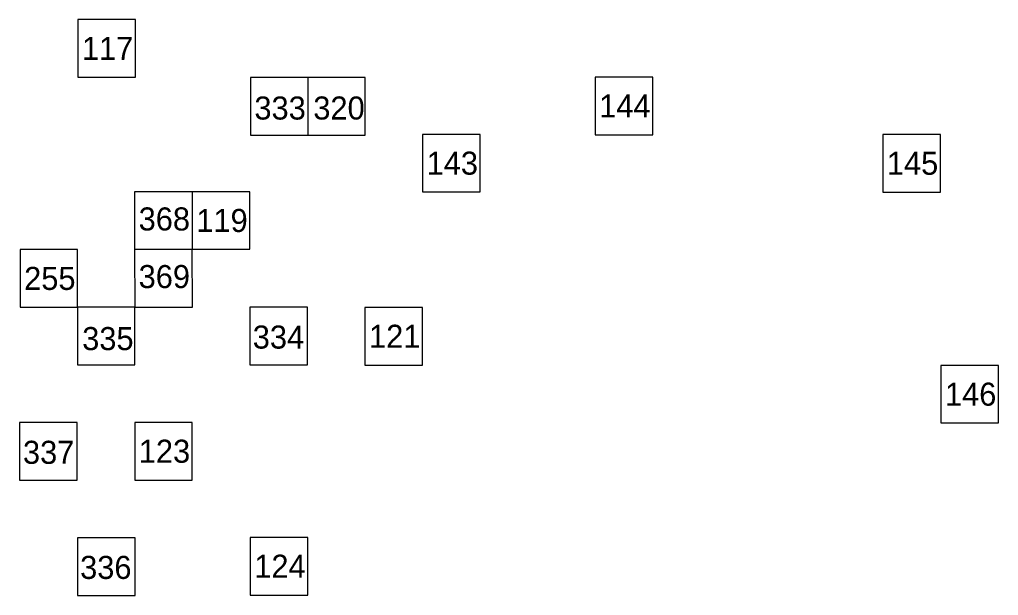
# Model space of a CAD drawing. Extents: x 99000 to 99350, y 90920 to 91217.
# Drawn here: x 99150 to 99235, y 90930 to 90980 of the extents above; entities that cross this region are included whole.
import ezdxf

# ---------------------------------------------------------------- set-up
doc = ezdxf.new("R2010")
doc.units = 0
doc.layers.add('Quadrat Lines', color=7, linetype='Continuous')
doc.layers.add('Quadrat Numbers', color=7, linetype='Continuous')

msp = doc.modelspace()

# ---------------------------------------------------------------- linework, layer by layer
at = {"layer": 'Quadrat Lines'}
for p, q in [((99164.944, 90965.016), (99159.944, 90965.016)), ((99159.944, 90965.016), (99159.944, 90960.016)), ((99159.944, 90960.016), (99164.944, 90960.016)), ((99159.944, 90960.016), (99159.986, 90954.979)), ((99164.986, 90954.979), (99164.944, 90960.016)), ((99159.986, 90954.979), (99164.986, 90954.979))]:
    msp.add_line(p, q, dxfattribs=at)
for points in [[(99155.023, 90974.952), (99160.023, 90974.952), (99160.023, 90979.952), (99155.023, 90979.952)], [(99174.992, 90969.933), (99179.992, 90969.933), (99179.992, 90974.933), (99174.992, 90974.933)], [(99199.953, 90969.957), (99204.953, 90969.957), (99204.953, 90974.957), (99199.953, 90974.957)], [(99184.962, 90964.991), (99189.962, 90964.991), (99189.962, 90969.991), (99184.962, 90969.991)], [(99224.939, 90964.984), (99229.939, 90964.984), (99229.939, 90969.984), (99224.939, 90969.984)], [(99164.962, 90960.017), (99169.962, 90960.017), (99169.962, 90965.017), (99164.962, 90965.017)], [(99150.007, 90954.99), (99155.007, 90954.99), (99155.007, 90959.99), (99150.007, 90959.99)], [(99154.986, 90949.979), (99159.986, 90949.979), (99159.986, 90954.979), (99154.986, 90954.979)], [(99169.978, 90949.988), (99174.978, 90949.988), (99174.978, 90954.988), (99169.978, 90954.988)], [(99179.962, 90949.966), (99184.962, 90949.966), (99184.962, 90954.966), (99179.962, 90954.966)], [(99229.983, 90944.944), (99234.983, 90944.944), (99234.983, 90949.944), (99229.983, 90949.944)], [(99149.965, 90939.979), (99154.965, 90939.979), (99154.965, 90944.979), (99149.965, 90944.979)], [(99159.964, 90939.991), (99164.964, 90939.991), (99164.964, 90944.991), (99159.964, 90944.991)], [(99155.008, 90929.976), (99160.008, 90929.976), (99160.008, 90934.976), (99155.008, 90934.976)], [(99169.996, 90930.011), (99174.996, 90930.011), (99174.996, 90935.011), (99169.996, 90935.011)]]:
    msp.add_lwpolyline(points, close=True, dxfattribs=at)
msp.add_lwpolyline([(99175.022, 90974.933), (99170.022, 90974.933), (99170.022, 90969.933), (99175.022, 90969.933)], dxfattribs=at)

# ---------------------------------------------------------------- texts
at = {"layer": 'Quadrat Numbers'}
for s, p in [('117', (99155.378, 90976.452)), ('333', (99170.36, 90971.276)), ('320', (99175.477, 90971.279)), ('144', (99200.308, 90971.457)), ('143', (99185.317, 90966.491)), ('145', (99225.294, 90966.484)), ('368', (99160.306, 90961.65)), ('119', (99165.317, 90961.517)), ('255', (99150.362, 90956.49)), ('369', (99160.306, 90956.65)), ('335', (99155.403, 90951.266)), ('334', (99170.217, 90951.397)), ('121', (99180.317, 90951.466)), ('146', (99230.338, 90946.444)), ('337', (99150.258, 90941.396)), ('123', (99160.319, 90941.491)), ('336', (99155.223, 90931.406)), ('124', (99170.351, 90931.511))]:
    msp.add_text(s, height=2, dxfattribs=at).set_placement(p)

doc.saveas('drawing.dxf')
